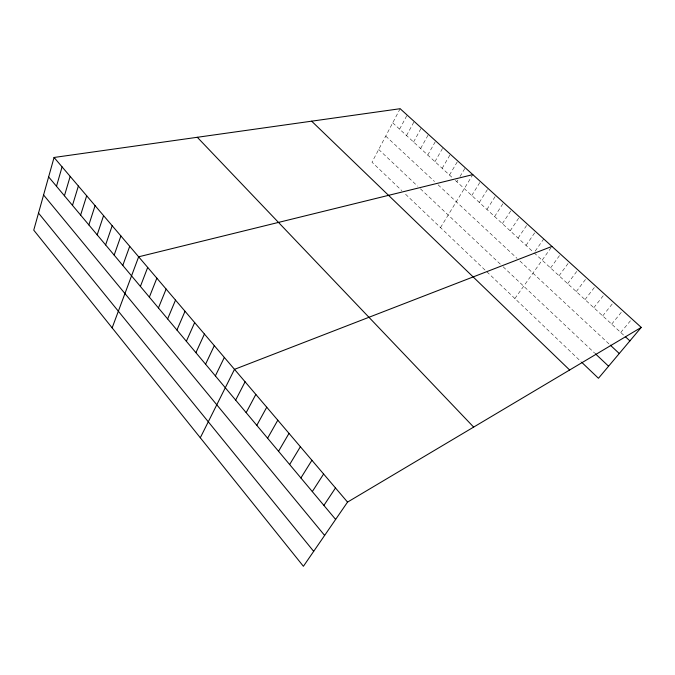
<?xml version="1.0" encoding="UTF-8"?>
<svg xmlns="http://www.w3.org/2000/svg" width="675" height="675" viewBox="0 0 675 675"><rect width="100%" height="100%" fill="white"/><g stroke="black" fill="none" stroke-linecap="round" stroke-linejoin="round"><path stroke-width="0.51" stroke-dasharray="3.38 2.53" d="M400.14 108.709L372.001 162.203L401.785 190.62M399.6 129.178L407.135 115.054M406.552 135.565L414.197 121.458M413.564 142.012L421.31 127.912M420.626 148.5L428.482 134.418M427.748 155.056L435.712 140.974M434.936 161.654L443.011 147.597M442.176 168.311L450.368 154.263M449.483 175.028L457.785 160.996M456.848 181.803L457.895 180.048M460.004 176.538L465.269 167.78M440.522 227.585L472.812 174.623M471.766 195.514L480.423 181.524M479.318 202.458L488.101 188.485M486.937 209.461L495.838 195.505M494.615 216.523L503.651 202.593M502.369 223.653L511.523 209.739M510.19 230.842L519.472 216.945M518.071 238.089L527.487 224.21M526.028 245.396L535.57 231.55M535.191 251.151L543.729 238.95M514.882 298.544L551.382 247.227M550.564 267.958L560.52 254.18M559.052 275.763L569.16 262.01M567.624 283.643L577.876 269.916M576.273 291.592L586.676 277.898M585.006 299.616L595.561 285.955M593.814 307.716L604.522 294.089M602.708 315.892L613.575 302.299M611.685 324.152L622.713 310.584M620.747 332.48L631.935 318.954M392.707 122.833L452.427 177.736M455.372 180.444L533.317 252.104M534.052 252.779L624.561 335.981M385.737 136.088L434.498 181.482M438.1 184.832L517.084 258.373M519.961 261.048L609.542 344.444M378.7 149.47L417.623 186.173M420.424 188.814L500.361 264.187M503.162 266.827L594.633 353.067M405.574 194.24L581.124 361.749"/><path stroke-width="1.01" d="M54.059 157.469L33.75 230.15L303.404 566.291L347.541 502.107L641.25 327.4L400.14 108.709L54.059 157.469L347.541 502.107M56.489 186.283L62.075 166.877M64.437 195.775L70.175 176.394M72.478 205.369L78.376 186.03M80.62 215.08L86.678 195.775M88.855 224.91L95.082 205.639M97.183 234.858L103.579 215.62M105.621 244.924L112.185 225.728M114.159 255.108L120.901 235.963M122.799 265.418L129.718 246.316M112.143 327.864L138.653 256.804L472.812 174.623M140.4 286.428L147.69 267.427M149.361 297.127L156.853 278.176M158.439 307.952L166.126 289.069M167.628 318.921L175.517 300.097M176.934 330.033L185.026 311.268M186.359 341.28L194.662 322.582M195.91 352.671L204.424 334.049M205.58 364.213L214.312 345.659M215.376 375.899L224.336 357.429M200.298 437.763L234.487 369.352L551.964 246.417M235.659 400.106L245.093 381.797M246.156 412.644L255.842 394.428M256.804 425.351L266.743 407.227M267.595 438.227L277.796 420.204M278.539 451.288L289.01 433.375M289.642 464.535L300.383 446.732M300.898 477.968L311.918 460.274M312.306 491.586L323.62 474.019M323.89 505.406L335.492 487.958M641.25 327.4L598.447 378.278L581.842 362.433M625.32 336.682L629.902 340.892M610.284 345.136L619.279 353.514M595.367 353.751L608.588 366.221M311.656 121.179L569.641 369.993M197.311 137.287L473.648 427.089M48.634 176.909L335.635 519.421M43.58 194.982L324.633 535.427M38.526 213.081L313.681 551.348"/></g></svg>
